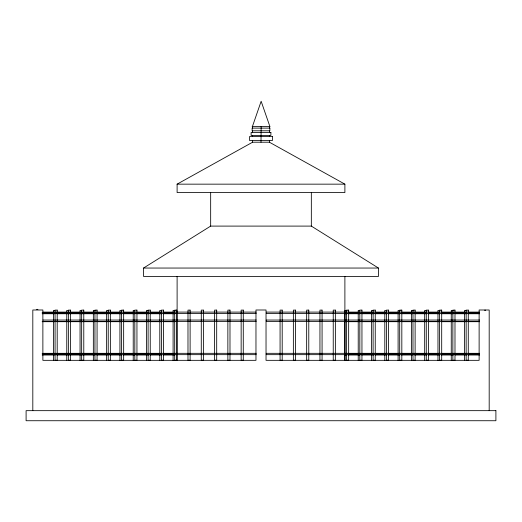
<?xml version="1.0" encoding="UTF-8"?>
<svg xmlns="http://www.w3.org/2000/svg" width="522" height="522" viewBox="0 0 522 522"><rect width="100%" height="100%" fill="white"/><g stroke="black" fill="none" stroke-linecap="round" stroke-linejoin="round"><path stroke-width="0.78" d="M261.15 126.435L261 142.206M269.391 128.112L269.861 126.435L261.15 101.268L252.446 126.435L252.609 128.112M143.55 268.047L210.666 226.098L311.334 226.098L378.45 268.047L378.45 276.438L143.55 276.438L143.55 268.047L378.45 268.047M177.108 184.155L252.609 142.206L269.391 142.206L344.892 184.155L344.892 192.546L177.108 192.546L177.108 184.155L344.892 184.155M252.139 126.435L269.861 126.435M36.599 309.389L37.904 309.357M484.566 310.218L485.675 310.218M54.888 310.414L53.472 310.414L53.472 312.032M68.891 310.414L66.764 310.414L66.764 312.032M81.471 310.414L80.055 310.414L80.055 312.032M95.474 310.414L93.347 310.414L93.347 312.032M108.054 310.414L106.638 310.414L106.638 312.032M122.057 310.414L119.93 310.414L119.93 312.032M134.637 310.414L133.221 310.414L133.221 312.032M148.639 310.414L146.512 310.414L146.512 312.032M161.22 310.414L159.804 310.414L159.804 312.032M175.222 310.414L173.095 310.414L173.095 312.032M347.058 310.414L344.931 310.414L344.931 312.032M359.638 310.414L358.222 310.414L358.222 312.032M373.641 310.414L371.514 310.414L371.514 312.032M386.221 310.414L384.805 310.414L384.805 312.032M400.224 310.414L398.097 310.414L398.097 312.032M413.515 310.414L411.388 310.414L411.388 312.032M426.807 310.414L424.68 310.414L424.68 312.032M440.098 310.414L437.971 310.414L437.971 312.032M453.39 310.414L451.262 310.414L451.262 312.032M466.681 310.414L464.554 310.414L464.554 312.032M42.928 312.097L256.23 312.097M266.305 312.097L479.607 312.097M42.145 312.41L55.169 312.41M56.8 312.41L95.063 312.41M96.694 312.41L108.093 312.41M109.718 312.41L121.933 312.41M123.557 312.41L134.957 312.41M136.588 312.41L148.796 312.41M150.427 312.41L161.82 312.41M163.451 312.41L174.85 312.41M344.487 312.41L346.934 312.41M348.559 312.41L359.958 312.41M361.583 312.41L373.798 312.41M375.422 312.41L386.822 312.41M388.453 312.41L399.852 312.41M401.477 312.41L412.876 312.41M414.501 312.41L426.715 312.41M428.347 312.41L439.739 312.41M441.371 312.41L453.579 312.41M455.21 312.41L466.609 312.41M468.234 312.41L479.633 312.41M42.928 313.435L256.23 313.435M266.305 313.435L479.607 313.435M42.145 313.748L55.169 313.748M56.8 313.748L95.063 313.748M96.694 313.748L108.093 313.748M109.718 313.748L121.933 313.748M123.557 313.748L134.957 313.748M136.588 313.748L148.796 313.748M150.427 313.748L161.82 313.748M163.451 313.748L174.85 313.748M344.487 313.748L346.934 313.748M348.559 313.748L359.958 313.748M361.583 313.748L373.798 313.748M375.422 313.748L386.822 313.748M388.453 313.748L399.852 313.748M401.477 313.748L412.876 313.748M414.501 313.748L426.715 313.748M428.347 313.748L439.739 313.748M441.371 313.748L453.579 313.748M455.21 313.748L466.609 313.748M468.234 313.748L479.633 313.748M42.928 320.045L256.23 320.045M479.607 320.045L266.305 320.045L266.305 321.382L479.607 321.382M42.928 321.382L256.23 321.382M42.145 321.696L55.169 321.696M56.8 321.696L95.063 321.696M96.694 321.696L108.093 321.696M109.718 321.696L121.933 321.696M123.557 321.696L134.957 321.696M136.588 321.696L148.796 321.696M150.427 321.696L161.82 321.696M163.451 321.696L174.85 321.696M344.487 321.696L346.934 321.696M348.559 321.696L359.958 321.696M361.583 321.696L373.798 321.696M375.422 321.696L386.822 321.696M388.453 321.696L399.852 321.696M401.477 321.696L412.876 321.696M414.501 321.696L426.715 321.696M428.347 321.696L439.739 321.696M441.371 321.696L453.579 321.696M455.21 321.696L466.609 321.696M468.234 321.696L479.633 321.696M42.928 353.322L256.23 353.322M479.607 353.322L266.305 353.322L266.305 354.66L479.607 354.66M42.145 353.629L55.169 353.629M56.8 353.629L95.063 353.629M96.694 353.629L108.093 353.629M109.718 353.629L121.933 353.629M123.557 353.629L134.957 353.629M136.588 353.629L148.796 353.629M150.427 353.629L161.82 353.629M163.451 353.629L174.85 353.629M344.487 353.629L346.934 353.629M348.559 353.629L359.958 353.629M361.583 353.629L373.798 353.629M375.422 353.629L386.822 353.629M388.453 353.629L399.852 353.629M401.477 353.629L412.876 353.629M414.501 353.629L426.715 353.629M428.347 353.629L439.739 353.629M441.371 353.629L453.579 353.629M455.21 353.629L466.609 353.629M468.234 353.629L479.633 353.629M42.928 354.66L256.23 354.66M42.145 354.967L55.169 354.967M56.8 354.967L95.063 354.967M96.694 354.967L108.093 354.967M109.718 354.967L121.933 354.967M123.557 354.967L134.957 354.967M136.588 354.967L148.796 354.967M150.427 354.967L161.82 354.967M163.451 354.967L174.85 354.967M344.487 354.967L346.934 354.967M348.559 354.967L359.958 354.967M361.583 354.967L373.798 354.967M375.422 354.967L386.822 354.967M388.453 354.967L399.852 354.967M401.477 354.967L412.876 354.967M414.501 354.967L426.715 354.967M428.347 354.967L439.739 354.967M441.371 354.967L453.579 354.967M455.21 354.967L466.609 354.967M468.234 354.967L479.633 354.967M489.186 410.664L489.186 309.996L479.124 309.996L479.124 360.33L266.031 360.33L266.031 309.996L255.969 309.996L255.969 360.33L42.876 360.33L42.876 309.996L32.814 309.996L32.814 410.664M464.554 313.65L464.554 353.25M464.554 354.869L464.554 360.526M451.262 313.65L451.262 353.25M451.262 354.869L451.262 360.526M437.971 313.65L437.971 353.25M437.971 354.869L437.971 360.526M424.68 313.65L424.68 353.25M424.68 354.869L424.68 360.526M411.388 313.65L411.388 353.25M411.388 354.869L411.388 360.526M398.097 313.65L398.097 353.25M398.097 354.869L398.097 360.526M384.805 313.65L384.805 353.25M384.805 354.869L384.805 360.526M371.514 313.65L371.514 353.25M371.514 354.869L371.514 360.526M358.222 313.65L358.222 353.25M358.222 354.869L358.222 360.526M344.931 313.65L344.931 353.25M344.931 354.869L344.931 360.526M344.892 276.438L344.892 360.056M311.334 192.546L311.334 226.098M269.391 130.8L269.391 132.477M269.391 135.498L269.391 136.503M269.391 140.529L269.391 142.206M252.609 130.8L252.609 132.477M252.609 135.498L252.609 136.503M252.609 140.529L252.609 142.206M210.666 192.546L210.666 226.098M177.108 276.438L177.108 360.056M173.095 313.65L173.095 353.25M173.095 354.869L173.095 360.526M159.804 313.65L159.804 353.25M159.804 354.869L159.804 360.526M146.512 313.65L146.512 353.25M146.512 354.869L146.512 360.526M133.221 313.65L133.221 353.25M133.221 354.869L133.221 360.526M119.93 313.65L119.93 353.25M119.93 354.869L119.93 360.526M106.638 313.65L106.638 353.25M106.638 354.869L106.638 360.526M93.347 313.65L93.347 353.25M93.347 354.869L93.347 360.526M80.055 313.65L80.055 353.25M80.055 354.869L80.055 360.526M66.764 313.65L66.764 353.25M66.764 354.869L66.764 360.526M53.472 313.65L53.472 353.25M53.472 354.869L53.472 360.526M269.861 128.112L252.139 128.112L252.139 130.8L269.861 130.8L269.861 128.112M270.885 132.477L251.115 132.477L251.115 135.498L270.885 135.498L270.885 132.477M272.412 136.503L249.588 136.503L249.588 140.529L272.412 140.529L272.412 136.503M57.198 310.107L55.071 310.107L55.071 360.219L57.198 360.219L57.198 310.107M70.49 310.107L68.362 310.107L68.362 360.219L70.49 360.219L70.49 310.107M83.781 310.107L81.654 310.107L81.654 360.219L83.781 360.219L83.781 310.107M97.072 310.107L94.945 310.107L94.945 360.219L97.072 360.219L97.072 310.107M110.364 310.107L108.237 310.107L108.237 360.219L110.364 360.219L110.364 310.107M123.655 310.107L121.528 310.107L121.528 360.219L123.655 360.219L123.655 310.107M136.947 310.107L134.82 310.107L134.82 360.219L136.947 360.219L136.947 310.107M150.238 310.107L148.111 310.107L148.111 360.219L150.238 360.219L150.238 310.107M163.53 310.107L161.402 310.107L161.402 360.219L163.53 360.219L163.53 310.107M176.821 310.107L174.694 310.107L174.694 360.219L176.821 360.219L176.821 310.107M190.112 310.107L187.985 310.107L187.985 360.219L190.112 360.219L190.112 310.107M203.404 310.107L201.277 310.107L201.277 360.219L203.404 360.219L203.404 310.107M216.695 310.107L214.568 310.107L214.568 360.219L216.695 360.219L216.695 310.107M229.987 310.107L227.86 310.107L227.86 360.219L229.987 360.219L229.987 310.107M243.278 310.107L241.151 310.107L241.151 360.219L243.278 360.219L243.278 310.107M282.2 310.107L280.073 310.107L280.073 360.219L282.2 360.219L282.2 310.107M295.491 310.107L293.364 310.107L293.364 360.219L295.491 360.219L295.491 310.107M308.783 310.107L306.655 310.107L306.655 360.219L308.783 360.219L308.783 310.107M322.074 310.107L319.947 310.107L319.947 360.219L322.074 360.219L322.074 310.107M335.365 310.107L333.238 310.107L333.238 360.219L335.365 360.219L335.365 310.107M348.657 310.107L346.53 310.107L346.53 360.219L348.657 360.219L348.657 310.107M361.948 310.107L359.821 310.107L359.821 360.219L361.948 360.219L361.948 310.107M375.24 310.107L373.113 310.107L373.113 360.219L375.24 360.219L375.24 310.107M388.531 310.107L386.404 310.107L386.404 360.219L388.531 360.219L388.531 310.107M401.823 310.107L399.695 310.107L399.695 360.219L401.823 360.219L401.823 310.107M415.114 310.107L412.987 310.107L412.987 360.219L415.114 360.219L415.114 310.107M428.405 310.107L426.278 310.107L426.278 360.219L428.405 360.219L428.405 310.107M441.697 310.107L439.57 310.107L439.57 360.219L441.697 360.219L441.697 310.107M454.988 310.107L452.861 310.107L452.861 360.219L454.988 360.219L454.988 310.107M468.28 310.107L466.153 310.107L466.153 360.219L468.28 360.219L468.28 310.107M495.9 410.664L26.1 410.664L26.1 420.732L495.9 420.732L495.9 410.664"/></g></svg>
